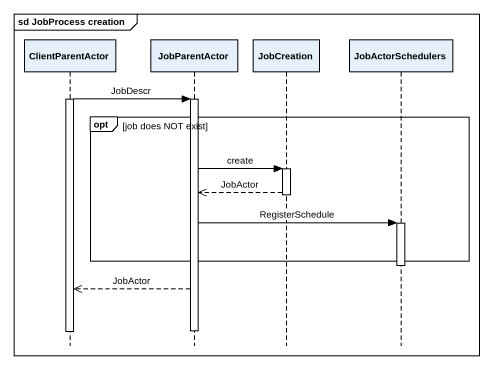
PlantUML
@startuml
mainframe sd JobProcess creation
hide footbox
participant ClientParentActor
participant JobParentActor
participant JobCreation
participant JobActorSchedulers

activate ClientParentActor
ClientParentActor -> JobParentActor : JobDescr
activate JobParentActor
opt job does NOT exist
  JobParentActor -> JobCreation : create
  activate JobCreation
  JobCreation -->> JobParentActor : JobActor
  deactivate JobCreation
  JobParentActor -> JobActorSchedulers : RegisterSchedule
  activate JobActorSchedulers
end
deactivate JobActorSchedulers
JobParentActor -->> ClientParentActor : JobActor
deactivate JobParentActor
deactivate ClientParentActor
@enduml
